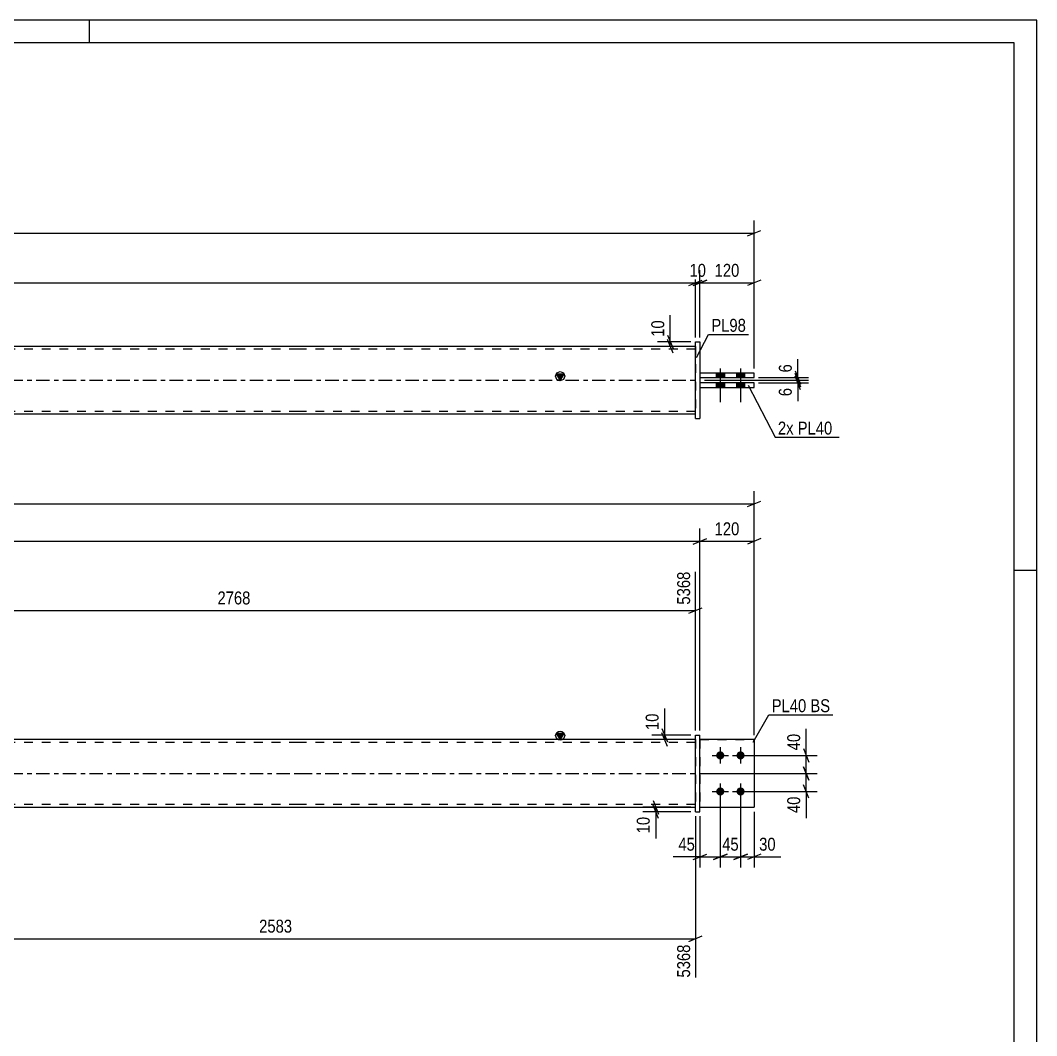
# Model space of a CAD drawing. Header units: millimetres. Extents: x 0 to 594, y 0 to 420.
# Drawn here: x 368.7 to 594, y 194.8 to 420 of the extents above; entities that cross this region are included whole.
import ezdxf

# ---------------------------------------------------------------- set-up
doc = ezdxf.new("R2010")
doc.units = ezdxf.units.MM
doc.linetypes.add('DXK_LINE_DOT2', pattern=[3.9198, 1.9599, -1.9599])
doc.linetypes.add('DXK_LINE_DOT3', pattern=[5.9187, 2.979, -0.9799, 0.9799, -0.9799])
doc.styles.add('Arial Narrow', font='ARIALN.TTF', dxfattribs={"height": 0.2})

# ---------------------------------------------------------------- blocks, each defined once
blk = doc.blocks.new('Unknown-580609386-1130')
at = {"color": 5, "linetype": 'Continuous'}
for p, q in [((594, 420), (0, 420)), ((384, 415), (384, 420)), ((594, 0), (594, 420)), ((589, 415), (5, 415)), ((589, 5), (589, 415)), ((594, 298), (589, 298))]:
    blk.add_line(p, q, dxfattribs=at)
blk = doc.blocks.new('Part-580609386-1695 - 1673')
at = {"color": 2, "linetype": 'Continuous'}
for p, q in [((531.35, 260.47), (519.35, 260.47)), ((531.35, 260.47), (531.35, 260.47)), ((531.35, 260.47), (531.35, 245.47)), ((519.35, 245.47), (531.35, 245.47))]:
    blk.add_line(p, q, dxfattribs=at)
at = {"color": 7, "linetype": 'DXK_LINE_DOT2'}
for p, q in [((519.35, 260.47), (531.35, 260.47)), ((519.35, 260.47), (519.35, 260.47)), ((519.35, 260.47), (519.35, 245.47)), ((519.35, 245.47), (531.35, 245.47))]:
    blk.add_line(p, q, dxfattribs=at)
blk = doc.blocks.new('Part-580609386-1700 - 1673')
at = {"linetype": 'Continuous'}
blk.add_hatch(color=2, dxfattribs=at).paths.add_polyline_path([(488.35, 260.47), (487.55, 261.87), (489.15, 261.87)])
at = {"color": 2, "linetype": 'Continuous'}
for p, q in [((488.35, 260.47), (487.55, 261.87)), ((487.55, 261.87), (489.15, 261.87)), ((489.15, 261.87), (488.35, 260.47)), ((430.25, 260.47), (188.69, 260.47)), ((518.35, 260.47), (430.35, 260.47)), ((188.69, 245.47), (430.25, 245.47)), ((430.35, 245.47), (518.35, 245.47))]:
    blk.add_line(p, q, dxfattribs=at)
at = {"color": 7, "linetype": 'DXK_LINE_DOT2'}
for p, q in [((430.25, 259.87), (188.69, 259.87)), ((518.35, 259.87), (430.35, 259.87)), ((518.35, 260.47), (518.35, 245.47)), ((430.25, 246.07), (188.69, 246.07)), ((518.35, 246.07), (430.35, 246.07))]:
    blk.add_line(p, q, dxfattribs=at)
at = {"color": 7, "linetype": 'DXK_LINE_DOT3'}
for p, q in [((188.69, 252.97), (430.25, 252.97)), ((430.35, 252.97), (518.35, 252.97))]:
    blk.add_line(p, q, dxfattribs=at)
at = {"color": 2, "linetype": 'Continuous'}
blk.add_circle((488.35, 261.37), 1, dxfattribs=at)
blk = doc.blocks.new('Part-580609386-1685 - 1673')
at = {"color": 2, "linetype": 'Continuous'}
for p, q in [((518.35, 261.47), (519.35, 261.47)), ((518.35, 244.47), (518.35, 261.47)), ((519.35, 244.47), (519.35, 261.47)), ((518.35, 244.47), (518.35, 244.47)), ((518.35, 244.47), (519.35, 244.47))]:
    blk.add_line(p, q, dxfattribs=at)
at = {"color": 7, "linetype": 'DXK_LINE_DOT2'}
for p, q in [((518.35, 261.47), (519.35, 261.47)), ((518.35, 244.47), (519.35, 244.47))]:
    blk.add_line(p, q, dxfattribs=at)
blk = doc.blocks.new('Part-580609386-1690 - 1673')
at = {"color": 7, "linetype": 'DXK_LINE_DOT2'}
for p, q in [((519.35, 260.47), (531.35, 260.47)), ((531.35, 260.47), (519.35, 260.47)), ((519.35, 260.47), (519.35, 260.47)), ((519.35, 260.47), (519.35, 245.47)), ((531.35, 260.47), (531.35, 260.47)), ((531.35, 260.47), (531.35, 245.47)), ((519.35, 245.47), (531.35, 245.47)), ((519.35, 245.47), (531.35, 245.47))]:
    blk.add_line(p, q, dxfattribs=at)
blk = doc.blocks.new('Bolt-580609386-1710 - 1673')
at = {"linetype": 'Continuous'}
for points in [[(523.85, 257.87), (524.03, 257.85), (524.21, 257.8), (524.37, 257.7), (524.51, 257.58), (524.62, 257.42), (524.7, 257.25), (524.74, 257.07), (524.74, 256.88), (524.7, 256.7), (524.62, 256.52), (524.51, 256.37), (524.37, 256.25), (524.21, 256.15), (524.03, 256.09), (523.85, 256.07), (523.66, 256.09), (523.48, 256.15), (523.32, 256.25), (523.18, 256.37), (523.07, 256.52), (522.99, 256.7), (522.95, 256.88), (522.95, 257.07), (522.99, 257.25), (523.07, 257.42), (523.18, 257.58), (523.32, 257.7), (523.48, 257.8), (523.66, 257.85)], [(528.35, 257.87), (528.53, 257.85), (528.71, 257.8), (528.87, 257.7), (529.01, 257.58), (529.12, 257.42), (529.2, 257.25), (529.24, 257.07), (529.24, 256.88), (529.2, 256.7), (529.12, 256.52), (529.01, 256.37), (528.87, 256.25), (528.71, 256.15), (528.53, 256.09), (528.35, 256.07), (528.16, 256.09), (527.98, 256.15), (527.82, 256.25), (527.68, 256.37), (527.57, 256.52), (527.49, 256.7), (527.45, 256.88), (527.45, 257.07), (527.49, 257.25), (527.57, 257.42), (527.68, 257.58), (527.82, 257.7), (527.98, 257.8), (528.16, 257.85)], [(523.85, 249.87), (524.03, 249.85), (524.21, 249.8), (524.37, 249.7), (524.51, 249.58), (524.62, 249.42), (524.7, 249.25), (524.74, 249.07), (524.74, 248.88), (524.7, 248.7), (524.62, 248.52), (524.51, 248.37), (524.37, 248.25), (524.21, 248.15), (524.03, 248.09), (523.85, 248.07), (523.66, 248.09), (523.48, 248.15), (523.32, 248.25), (523.18, 248.37), (523.07, 248.52), (522.99, 248.7), (522.95, 248.88), (522.95, 249.07), (522.99, 249.25), (523.07, 249.42), (523.18, 249.58), (523.32, 249.7), (523.48, 249.8), (523.66, 249.85)], [(528.35, 249.87), (528.53, 249.85), (528.71, 249.8), (528.87, 249.7), (529.01, 249.58), (529.12, 249.42), (529.2, 249.25), (529.24, 249.07), (529.24, 248.88), (529.2, 248.7), (529.12, 248.52), (529.01, 248.37), (528.87, 248.25), (528.71, 248.15), (528.53, 248.09), (528.35, 248.07), (528.16, 248.09), (527.98, 248.15), (527.82, 248.25), (527.68, 248.37), (527.57, 248.52), (527.49, 248.7), (527.45, 248.88), (527.45, 249.07), (527.49, 249.25), (527.57, 249.42), (527.68, 249.58), (527.82, 249.7), (527.98, 249.8), (528.16, 249.85)]]:
    blk.add_hatch(color=1, dxfattribs=at).paths.add_polyline_path(points)
at = {"color": 1, "linetype": 'Continuous'}
for p, q in [((522.05, 256.97), (525.65, 256.97)), ((523.85, 258.77), (523.85, 255.17)), ((526.55, 256.97), (530.15, 256.97)), ((528.35, 258.77), (528.35, 255.17)), ((523.85, 250.77), (523.85, 247.17)), ((528.35, 250.77), (528.35, 247.17)), ((522.05, 248.97), (525.65, 248.97)), ((526.55, 248.97), (530.15, 248.97))]:
    blk.add_line(p, q, dxfattribs=at)
blk = doc.blocks.new('Bolt-580609386-1371 - 1367')
at = {"linetype": 'Continuous'}
for points in [[(524.75, 341.78), (522.95, 341.78), (522.95, 340.78), (524.75, 340.78)], [(524.75, 341.78), (522.95, 341.78), (522.95, 340.78), (524.75, 340.78)], [(529.25, 341.78), (527.45, 341.78), (527.45, 340.78), (529.25, 340.78)], [(529.25, 341.78), (527.45, 341.78), (527.45, 340.78), (529.25, 340.78)], [(524.75, 339.58), (522.95, 339.58), (522.95, 338.58), (524.75, 338.58)], [(524.75, 339.58), (522.95, 339.58), (522.95, 338.58), (524.75, 338.58)], [(529.25, 339.58), (527.45, 339.58), (527.45, 338.58), (529.25, 338.58)], [(529.25, 339.58), (527.45, 339.58), (527.45, 338.58), (529.25, 338.58)]]:
    blk.add_hatch(color=1, dxfattribs=at).paths.add_polyline_path(points)
at = {"color": 1, "linetype": 'Continuous'}
for p, q in [((523.85, 342.78), (523.85, 335.28)), ((523.85, 342.78), (523.85, 335.28)), ((528.35, 342.78), (528.35, 335.28)), ((528.35, 342.78), (528.35, 335.28)), ((522.95, 341.78), (522.95, 340.78)), ((522.95, 341.78), (522.95, 340.78)), ((524.75, 341.78), (524.75, 340.78)), ((524.75, 341.78), (524.75, 340.78)), ((527.45, 341.78), (527.45, 340.78)), ((527.45, 341.78), (527.45, 340.78)), ((529.25, 341.78), (529.25, 340.78)), ((529.25, 341.78), (529.25, 340.78)), ((522.95, 339.58), (522.95, 338.58)), ((522.95, 339.58), (522.95, 338.58)), ((524.75, 339.58), (524.75, 338.58)), ((524.75, 339.58), (524.75, 338.58)), ((527.45, 339.58), (527.45, 338.58)), ((527.45, 339.58), (527.45, 338.58)), ((529.25, 339.58), (529.25, 338.58)), ((529.25, 339.58), (529.25, 338.58))]:
    blk.add_line(p, q, dxfattribs=at)
blk = doc.blocks.new('Part-580609386-1456 - 1367')
at = {"linetype": 'Continuous'}
blk.add_hatch(color=2, dxfattribs=at).paths.add_polyline_path([(488.35, 340.18), (487.55, 341.58), (489.15, 341.58)])
at = {"color": 2, "linetype": 'Continuous'}
for p, q in [((430.25, 347.68), (188.69, 347.68)), ((518.35, 347.68), (430.35, 347.68)), ((488.35, 340.18), (487.55, 341.58)), ((487.55, 341.58), (489.15, 341.58)), ((489.15, 341.58), (488.35, 340.18)), ((430.25, 332.68), (188.69, 332.68)), ((518.35, 332.68), (430.35, 332.68))]:
    blk.add_line(p, q, dxfattribs=at)
at = {"color": 7, "linetype": 'DXK_LINE_DOT2'}
for p, q in [((430.25, 347.08), (188.69, 347.08)), ((518.35, 347.08), (430.35, 347.08)), ((518.35, 347.68), (518.35, 332.68)), ((430.25, 333.28), (188.69, 333.28)), ((518.35, 333.28), (430.35, 333.28))]:
    blk.add_line(p, q, dxfattribs=at)
at = {"color": 7, "linetype": 'DXK_LINE_DOT3'}
for p, q in [((188.69, 340.18), (430.25, 340.18)), ((430.35, 340.18), (518.35, 340.18))]:
    blk.add_line(p, q, dxfattribs=at)
at = {"color": 2, "linetype": 'Continuous'}
blk.add_circle((488.35, 341.08), 1, dxfattribs=at)
blk = doc.blocks.new('Part-580609386-1461 - 1367')
at = {"color": 2, "linetype": 'Continuous'}
for p, q in [((531.35, 339.58), (519.35, 339.58)), ((519.35, 338.58), (531.35, 338.58)), ((531.35, 338.58), (531.35, 339.58))]:
    blk.add_line(p, q, dxfattribs=at)
at = {"color": 7, "linetype": 'DXK_LINE_DOT2'}
for p, q in [((519.35, 339.58), (519.35, 338.58)), ((531.35, 339.58), (519.35, 339.58)), ((519.35, 338.58), (531.35, 338.58))]:
    blk.add_line(p, q, dxfattribs=at)
blk = doc.blocks.new('Part-580609386-1433 - 1367')
at = {"color": 2, "linetype": 'Continuous'}
for p, q in [((518.35, 348.68), (518.35, 348.68)), ((518.35, 331.68), (518.35, 348.68)), ((518.35, 348.68), (519.35, 348.68)), ((519.35, 348.68), (519.35, 348.68)), ((519.35, 348.68), (519.35, 331.68)), ((518.35, 331.68), (519.35, 331.68)), ((518.35, 331.68), (518.35, 331.68)), ((519.35, 331.68), (519.35, 331.68))]:
    blk.add_line(p, q, dxfattribs=at)
at = {"color": 7, "linetype": 'DXK_LINE_DOT2'}
for p, q in [((518.35, 348.68), (519.35, 348.68)), ((518.35, 331.68), (519.35, 331.68)), ((519.35, 331.68), (519.35, 331.68))]:
    blk.add_line(p, q, dxfattribs=at)
blk = doc.blocks.new('Part-580609386-1466 - 1367')
at = {"color": 2, "linetype": 'Continuous'}
for p, q in [((531.35, 341.78), (519.35, 341.78)), ((519.35, 340.78), (531.35, 340.78)), ((531.35, 340.78), (531.35, 341.78))]:
    blk.add_line(p, q, dxfattribs=at)
at = {"color": 7, "linetype": 'DXK_LINE_DOT2'}
for p, q in [((519.35, 341.78), (519.35, 340.78)), ((531.35, 341.78), (519.35, 341.78)), ((519.35, 340.78), (531.35, 340.78))]:
    blk.add_line(p, q, dxfattribs=at)
blk = doc.blocks.new('StraightDimension-580609386-1936 - 1673')
at = {"color": 7, "linetype": 'Continuous'}
for p, q in [((508.95, 246.97), (510.15, 243.97)), ((510.15, 242.97), (508.95, 245.97)), ((517.35, 245.47), (506.7, 245.47)), ((517.35, 244.47), (506.7, 244.47)), ((509.55, 244.47), (509.55, 245.47))]:
    blk.add_line(p, q, dxfattribs=at)
at = {"color": 0}
blk.add_wipeout([(508.8, 243.95), (504.6, 243.95), (504.6, 239.09), (508.8, 239.09)], dxfattribs=at)
at = {"color": 7, "linetype": 'Continuous'}
blk.add_line((509.55, 244.47), (509.55, 238.57), dxfattribs=at)
blk.add_line((509.55, 244.47), (509.55, 238.57), dxfattribs=at)
at = {"color": 3, "style": 'Arial Narrow'}
blk.add_text('10', height=2.863, rotation=90.0002, dxfattribs=at).set_placement((508.2, 239.69))
blk = doc.blocks.new('StraightDimension-580609386-1955 - 1673')
at = {"color": 7, "linetype": 'Continuous'}
for p, q in [((523.85, 247.97), (523.85, 232.09)), ((528.35, 247.97), (528.35, 232.09)), ((522.35, 233.89), (525.35, 235.09)), ((523.85, 234.49), (528.35, 234.49)), ((529.85, 235.09), (526.85, 233.89))]:
    blk.add_line(p, q, dxfattribs=at)
at = {"color": 0}
blk.add_wipeout([(528.52, 235.24), (528.52, 239.44), (523.67, 239.44), (523.67, 235.24)], dxfattribs=at)
at = {"color": 3, "style": 'Arial Narrow'}
blk.add_text('45', height=2.863, dxfattribs=at).set_placement((524.27, 235.84))
blk = doc.blocks.new('StraightDimension-580609386-2017 - 1673')
at = {"color": 7, "linetype": 'Continuous'}
for p, q in [((519.35, 252.97), (545.31, 252.97)), ((542.31, 254.47), (543.51, 251.47)), ((542.91, 248.97), (542.91, 252.97)), ((543.51, 247.47), (542.31, 250.47)), ((529.35, 248.97), (545.31, 248.97))]:
    blk.add_line(p, q, dxfattribs=at)
at = {"color": 0}
blk.add_wipeout([(542.16, 248.45), (537.96, 248.45), (537.96, 243.59), (542.16, 243.59)], dxfattribs=at)
at = {"color": 7, "linetype": 'Continuous'}
blk.add_line((542.91, 248.97), (542.91, 243.07), dxfattribs=at)
blk.add_line((542.91, 248.97), (542.91, 243.07), dxfattribs=at)
at = {"color": 3, "style": 'Arial Narrow'}
blk.add_text('40', height=2.863, rotation=90.0002, dxfattribs=at).set_placement((541.56, 244.19))
blk = doc.blocks.new('StraightDimension-580609386-2031 - 1673')
at = {"color": 7, "linetype": 'Continuous'}
for p, q in [((517.35, 261.47), (508.67, 261.47)), ((510.92, 262.97), (512.12, 259.97)), ((512.12, 258.97), (510.92, 261.97)), ((511.52, 260.47), (511.52, 261.47)), ((517.35, 260.47), (508.67, 260.47))]:
    blk.add_line(p, q, dxfattribs=at)
at = {"color": 0}
blk.add_wipeout([(510.77, 266.86), (506.57, 266.86), (506.57, 262), (510.77, 262)], dxfattribs=at)
at = {"color": 7, "linetype": 'Continuous'}
blk.add_line((511.52, 261.47), (511.52, 267.38), dxfattribs=at)
blk.add_line((511.52, 261.47), (511.52, 267.38), dxfattribs=at)
at = {"color": 3, "style": 'Arial Narrow'}
blk.add_text('10', height=2.863, rotation=90.0002, dxfattribs=at).set_placement((510.17, 262.6))
blk = doc.blocks.new('StraightDimension-580609386-1760 - 1673')
at = {"color": 7, "linetype": 'Continuous'}
for p, q in [((313.71, 261.47), (313.71, 297.72)), ((518.35, 262.47), (518.35, 297.72)), ((315.21, 289.71), (312.21, 288.51)), ((313.71, 289.11), (518.35, 289.11)), ((516.85, 288.51), (519.85, 289.71))]:
    blk.add_line(p, q, dxfattribs=at)
at = {"color": 0, "linetype": 'Continuous'}
blk.add_wipeout([(517.75, 298.32), (513.55, 298.32), (513.55, 289.81), (517.75, 289.81)], dxfattribs=at)
at = {"color": 0}
blk.add_wipeout([(420.29, 289.86), (420.29, 294.06), (411.77, 294.06), (411.77, 289.86)], dxfattribs=at)
at = {"color": 3, "linetype": 'Continuous', "style": 'Arial Narrow'}
blk.add_text('5368', height=2.863, rotation=90.0002, dxfattribs=at).set_placement((517.15, 290.41))
at = {"color": 3, "style": 'Arial Narrow'}
blk.add_text('2768', height=2.863, dxfattribs=at).set_placement((412.37, 290.46))
blk = doc.blocks.new('StraightDimension-580609386-2050 - 1673')
at = {"color": 7, "linetype": 'Continuous'}
for p, q in [((519.35, 262.47), (519.35, 307.3)), ((99.59, 304.45), (519.35, 304.45)), ((517.85, 303.85), (520.85, 305.05))]:
    blk.add_line(p, q, dxfattribs=at)
blk = doc.blocks.new('StraightDimension-580609386-2040 - 1673')
at = {"color": 7, "linetype": 'Continuous'}
for p, q in [((519.35, 262.47), (519.35, 307.3)), ((531.35, 261.47), (531.35, 307.3)), ((517.85, 303.85), (520.85, 305.05)), ((519.35, 304.45), (531.35, 304.45)), ((532.85, 305.05), (529.85, 303.85))]:
    blk.add_line(p, q, dxfattribs=at)
at = {"color": 0}
blk.add_wipeout([(528.69, 305.2), (528.69, 309.4), (522, 309.4), (522, 305.2)], dxfattribs=at)
at = {"color": 3, "style": 'Arial Narrow'}
blk.add_text('120', height=2.863, dxfattribs=at).set_placement((522.6, 305.8))
blk = doc.blocks.new('StraightDimension-580609386-1945 - 1673')
at = {"color": 7, "linetype": 'Continuous'}
for p, q in [((523.85, 247.97), (523.85, 232.09)), ((519.35, 243.47), (519.35, 232.09)), ((517.85, 233.89), (520.85, 235.09)), ((519.35, 234.49), (523.85, 234.49)), ((525.35, 235.09), (522.35, 233.89))]:
    blk.add_line(p, q, dxfattribs=at)
at = {"color": 0}
blk.add_wipeout([(518.82, 235.24), (518.82, 239.44), (513.96, 239.44), (513.96, 235.24)], dxfattribs=at)
at = {"color": 7, "linetype": 'Continuous'}
blk.add_line((519.35, 234.49), (513.44, 234.49), dxfattribs=at)
blk.add_line((519.35, 234.49), (513.44, 234.49), dxfattribs=at)
at = {"color": 3, "style": 'Arial Narrow'}
blk.add_text('45', height=2.863, dxfattribs=at).set_placement((514.56, 235.84))
blk = doc.blocks.new('StraightDimension-580609386-1746 - 1673')
at = {"color": 7, "linetype": 'Continuous'}
for p, q in [((531.35, 261.47), (531.35, 315.6)), ((529.85, 312.15), (532.85, 313.35)), ((87.59, 312.75), (531.35, 312.75))]:
    blk.add_line(p, q, dxfattribs=at)
blk = doc.blocks.new('StraightDimension-580609386-1838 - 1673')
at = {"color": 7, "linetype": 'Continuous'}
for p, q in [((332.2, 244.47), (332.2, 199.01)), ((518.35, 243.47), (518.35, 207.71)), ((333.7, 216.92), (330.7, 215.72)), ((516.85, 215.72), (519.85, 216.92)), ((332.2, 216.32), (518.35, 216.32))]:
    blk.add_line(p, q, dxfattribs=at)
at = {"color": 0}
blk.add_wipeout([(429.53, 217.07), (429.53, 221.27), (421.01, 221.27), (421.01, 217.07)], dxfattribs=at)
at = {"color": 0, "linetype": 'Continuous'}
blk.add_wipeout([(517.75, 215.62), (513.55, 215.62), (513.55, 207.11), (517.75, 207.11)], dxfattribs=at)
at = {"color": 3, "style": 'Arial Narrow'}
blk.add_text('2583', height=2.863, dxfattribs=at).set_placement((421.61, 217.67))
at = {"color": 3, "linetype": 'Continuous', "style": 'Arial Narrow'}
blk.add_text('5368', height=2.863, rotation=90.0002, dxfattribs=at).set_placement((517.15, 207.71))
blk = doc.blocks.new('StraightDimension-580609386-1965 - 1673')
at = {"color": 7, "linetype": 'Continuous'}
for p, q in [((528.35, 247.97), (528.35, 232.09)), ((531.35, 244.47), (531.35, 232.09)), ((526.85, 233.89), (529.85, 235.09)), ((528.35, 234.49), (531.35, 234.49)), ((532.85, 235.09), (529.85, 233.89))]:
    blk.add_line(p, q, dxfattribs=at)
at = {"color": 0}
blk.add_wipeout([(536.73, 235.24), (536.73, 239.44), (531.87, 239.44), (531.87, 235.24)], dxfattribs=at)
at = {"color": 7, "linetype": 'Continuous'}
blk.add_line((531.35, 234.49), (537.25, 234.49), dxfattribs=at)
blk.add_line((531.35, 234.49), (537.25, 234.49), dxfattribs=at)
at = {"color": 3, "style": 'Arial Narrow'}
blk.add_text('30', height=2.863, dxfattribs=at).set_placement((532.47, 235.84))
blk = doc.blocks.new('StraightDimension-580609386-2004 - 1673')
at = {"color": 7, "linetype": 'Continuous'}
for p, q in [((529.35, 256.97), (545.31, 256.97)), ((542.31, 258.47), (543.51, 255.47)), ((542.91, 252.97), (542.91, 256.97)), ((519.35, 252.97), (545.31, 252.97)), ((543.51, 251.47), (542.31, 254.47))]:
    blk.add_line(p, q, dxfattribs=at)
at = {"color": 0}
blk.add_wipeout([(542.16, 262.36), (537.96, 262.36), (537.96, 257.5), (542.16, 257.5)], dxfattribs=at)
at = {"color": 7, "linetype": 'Continuous'}
blk.add_line((542.91, 256.97), (542.91, 262.88), dxfattribs=at)
blk.add_line((542.91, 256.97), (542.91, 262.88), dxfattribs=at)
at = {"color": 3, "style": 'Arial Narrow'}
blk.add_text('40', height=2.863, rotation=90.0002, dxfattribs=at).set_placement((541.56, 258.1))
blk = doc.blocks.new('StraightDimension-580609386-1545 - 1367')
at = {"color": 7, "linetype": 'Continuous'}
for p, q in [((531.35, 342.78), (531.35, 375.63)), ((87.59, 372.78), (531.35, 372.78)), ((529.85, 372.18), (532.85, 373.38))]:
    blk.add_line(p, q, dxfattribs=at)
blk = doc.blocks.new('StraightDimension-580609386-1576 - 1367')
at = {"color": 7, "linetype": 'Continuous'}
for p, q in [((518.35, 349.68), (518.35, 364.62)), ((100.59, 361.77), (518.35, 361.77)), ((516.85, 361.17), (519.85, 362.37))]:
    blk.add_line(p, q, dxfattribs=at)
blk = doc.blocks.new('StraightDimension-580609386-1586 - 1367')
at = {"color": 7, "linetype": 'Continuous'}
for p, q in [((518.35, 349.68), (518.35, 364.62)), ((519.35, 349.68), (519.35, 364.62)), ((516.85, 361.17), (519.85, 362.37)), ((520.85, 362.37), (517.85, 361.17)), ((518.35, 361.77), (519.35, 361.77))]:
    blk.add_line(p, q, dxfattribs=at)
at = {"color": 0}
blk.add_wipeout([(521.27, 362.52), (521.27, 366.72), (516.42, 366.72), (516.42, 362.52)], dxfattribs=at)
at = {"color": 3, "style": 'Arial Narrow'}
blk.add_text('10', height=2.863, dxfattribs=at).set_placement((517.02, 363.12))
blk = doc.blocks.new('StraightDimension-580609386-1596 - 1367')
at = {"color": 7, "linetype": 'Continuous'}
for p, q in [((519.35, 349.68), (519.35, 364.62)), ((531.35, 342.78), (531.35, 364.62)), ((517.85, 361.17), (520.85, 362.37)), ((519.35, 361.77), (531.35, 361.77)), ((532.85, 362.37), (529.85, 361.17))]:
    blk.add_line(p, q, dxfattribs=at)
at = {"color": 0}
blk.add_wipeout([(528.69, 362.52), (528.69, 366.72), (522, 366.72), (522, 362.52)], dxfattribs=at)
at = {"color": 3, "style": 'Arial Narrow'}
blk.add_text('120', height=2.863, dxfattribs=at).set_placement((522.6, 363.12))
blk = doc.blocks.new('StraightDimension-580609386-1607 - 1367')
at = {"color": 7, "linetype": 'Continuous'}
for p, q in [((512.17, 350.18), (513.37, 347.18)), ((517.35, 348.68), (509.92, 348.68)), ((517.35, 347.68), (509.92, 347.68)), ((513.37, 346.18), (512.17, 349.18)), ((512.77, 347.68), (512.77, 348.68))]:
    blk.add_line(p, q, dxfattribs=at)
at = {"color": 0}
blk.add_wipeout([(512.02, 354.06), (507.82, 354.06), (507.82, 349.21), (512.02, 349.21)], dxfattribs=at)
at = {"color": 7, "linetype": 'Continuous'}
blk.add_line((512.77, 348.68), (512.77, 354.59), dxfattribs=at)
blk.add_line((512.77, 348.68), (512.77, 354.59), dxfattribs=at)
at = {"color": 3, "style": 'Arial Narrow'}
blk.add_text('10', height=2.863, rotation=90.0002, dxfattribs=at).set_placement((511.42, 349.81))
blk = doc.blocks.new('StraightDimension-580609386-1618 - 1367')
at = {"color": 7, "linetype": 'Continuous'}
for p, q in [((540.44, 341.68), (541.64, 338.68)), ((541.64, 338.08), (540.44, 341.08)), ((520.35, 340.18), (543.44, 340.18)), ((532.35, 339.58), (543.44, 339.58)), ((541.04, 339.58), (541.04, 340.18))]:
    blk.add_line(p, q, dxfattribs=at)
at = {"color": 0}
blk.add_wipeout([(540.29, 339.06), (536.09, 339.06), (536.09, 336.03), (540.29, 336.03)], dxfattribs=at)
at = {"color": 7, "linetype": 'Continuous'}
blk.add_line((541.04, 339.58), (541.04, 335.5), dxfattribs=at)
blk.add_line((541.04, 339.58), (541.04, 335.5), dxfattribs=at)
at = {"color": 3, "style": 'Arial Narrow'}
blk.add_text('6', height=2.86, rotation=90.0002, dxfattribs=at).set_placement((539.69, 336.63))
blk = doc.blocks.new('StraightDimension-580609386-1627 - 1367')
at = {"color": 7, "linetype": 'Continuous'}
for p, q in [((532.35, 340.78), (543.44, 340.78)), ((540.44, 342.28), (541.64, 339.28)), ((541.64, 338.68), (540.44, 341.68)), ((541.04, 340.18), (541.04, 340.78)), ((520.35, 340.18), (543.44, 340.18))]:
    blk.add_line(p, q, dxfattribs=at)
at = {"color": 0}
blk.add_wipeout([(540.29, 344.33), (536.09, 344.33), (536.09, 341.31), (540.29, 341.31)], dxfattribs=at)
at = {"color": 7, "linetype": 'Continuous'}
blk.add_line((541.04, 340.78), (541.04, 344.86), dxfattribs=at)
blk.add_line((541.04, 340.78), (541.04, 344.86), dxfattribs=at)
at = {"color": 3, "style": 'Arial Narrow'}
blk.add_text('6', height=2.86, rotation=90.0002, dxfattribs=at).set_placement((539.69, 341.91))
blk = doc.blocks.new('MarkSet-580609386-2083 - 1673')
at = {"color": 0}
blk.add_wipeout([(542.92, 266.56), (542.92, 269.56), (535.25, 269.56), (535.25, 266.56)], dxfattribs=at)
blk.add_wipeout([(542.92, 266.56), (542.92, 269.56), (535.25, 269.56), (535.25, 266.56)], dxfattribs=at)
at = {"color": 30, "linetype": 'Continuous'}
blk.add_line((531.15, 259.9), (534.65, 265.96), dxfattribs=at)
at = {"color": 0}
blk.add_wipeout([(548.21, 266.56), (548.21, 269.56), (543.82, 269.56), (543.82, 266.56)], dxfattribs=at)
blk.add_wipeout([(548.21, 266.56), (548.21, 269.56), (543.82, 269.56), (543.82, 266.56)], dxfattribs=at)
at = {"color": 30, "linetype": 'Continuous'}
blk.add_line((534.65, 265.96), (548.81, 265.96), dxfattribs=at)
at = {"color": 3, "style": 'Arial Narrow'}
for s, p in [('PL40', (535.25, 266.56)), ('BS', (543.82, 266.56))]:
    blk.add_text(s, height=2.863, dxfattribs=at).set_placement(p)
blk = doc.blocks.new('MarkSet-580609386-1658 - 1367')
at = {"color": 0}
blk.add_wipeout([(540.11, 328.13), (540.11, 331.13), (536.63, 331.13), (536.63, 328.13)], dxfattribs=at)
blk.add_wipeout([(540.11, 328.13), (540.11, 331.13), (536.63, 331.13), (536.63, 328.13)], dxfattribs=at)
at = {"color": 30, "linetype": 'Continuous'}
blk.add_line((530, 339.09), (536.03, 327.53), dxfattribs=at)
at = {"color": 0}
blk.add_wipeout([(548.68, 328.13), (548.68, 331.13), (541.01, 331.13), (541.01, 328.13)], dxfattribs=at)
blk.add_wipeout([(548.68, 328.13), (548.68, 331.13), (541.01, 331.13), (541.01, 328.13)], dxfattribs=at)
at = {"color": 30, "linetype": 'Continuous'}
blk.add_line((536.03, 327.53), (550.18, 327.53), dxfattribs=at)
at = {"color": 3, "style": 'Arial Narrow'}
for s, p in [('2x', (536.63, 328.13)), ('PL40', (541.01, 328.13))]:
    blk.add_text(s, height=2.863, dxfattribs=at).set_placement(p)
blk = doc.blocks.new('Mark-580609386-1429 - 1367')
at = {"color": 0}
blk.add_wipeout([(529.54, 350.93), (529.54, 353.93), (521.86, 353.93), (521.86, 350.93)], dxfattribs=at)
blk.add_wipeout([(529.54, 350.93), (529.54, 353.93), (521.86, 353.93), (521.86, 350.93)], dxfattribs=at)
at = {"color": 30, "linetype": 'Continuous'}
for p, q in [((518.57, 345.25), (521.26, 350.33)), ((521.26, 350.33), (530.14, 350.33))]:
    blk.add_line(p, q, dxfattribs=at)
at = {"color": 3, "style": 'Arial Narrow'}
blk.add_text('PL98', height=2.863, dxfattribs=at).set_placement((521.86, 350.93))

msp = doc.modelspace()

# ---------------------------------------------------------------- block references
for name in ['Unknown-580609386-1130', 'Part-580609386-1456 - 1367', 'Part-580609386-1433 - 1367', 'Bolt-580609386-1371 - 1367', 'Part-580609386-1466 - 1367', 'Part-580609386-1461 - 1367', 'Part-580609386-1700 - 1673', 'Part-580609386-1685 - 1673', 'Part-580609386-1695 - 1673', 'Part-580609386-1690 - 1673', 'Bolt-580609386-1710 - 1673']:
    msp.add_blockref(name, (0, 0))

# ---------------------------------------------------------------- next in the draw order: block references
for name in ['StraightDimension-580609386-1545 - 1367', 'StraightDimension-580609386-2031 - 1673', 'StraightDimension-580609386-1955 - 1673', 'StraightDimension-580609386-1936 - 1673']:
    msp.add_blockref(name, (0, 0))

# ---------------------------------------------------------------- next in the draw order: block references
for name in ['StraightDimension-580609386-1576 - 1367', 'StraightDimension-580609386-1760 - 1673', 'StraightDimension-580609386-2017 - 1673']:
    msp.add_blockref(name, (0, 0))

# ---------------------------------------------------------------- next in the draw order: block references
for name in ['StraightDimension-580609386-1586 - 1367', 'StraightDimension-580609386-2050 - 1673', 'StraightDimension-580609386-1945 - 1673', 'StraightDimension-580609386-1965 - 1673']:
    msp.add_blockref(name, (0, 0))

# ---------------------------------------------------------------- next in the draw order: block references
for name in ['StraightDimension-580609386-1596 - 1367', 'StraightDimension-580609386-2040 - 1673', 'StraightDimension-580609386-1838 - 1673']:
    msp.add_blockref(name, (0, 0))

# ---------------------------------------------------------------- next in the draw order: block references
for name in ['StraightDimension-580609386-1607 - 1367', 'StraightDimension-580609386-1618 - 1367', 'StraightDimension-580609386-1746 - 1673']:
    msp.add_blockref(name, (0, 0))

# ---------------------------------------------------------------- next in the draw order: block references
for name in ['StraightDimension-580609386-1627 - 1367', 'StraightDimension-580609386-2004 - 1673']:
    msp.add_blockref(name, (0, 0))

# ---------------------------------------------------------------- next in the draw order: block references
for name in ['Mark-580609386-1429 - 1367', 'MarkSet-580609386-1658 - 1367', 'MarkSet-580609386-2083 - 1673']:
    msp.add_blockref(name, (0, 0))

doc.saveas('drawing.dxf')
